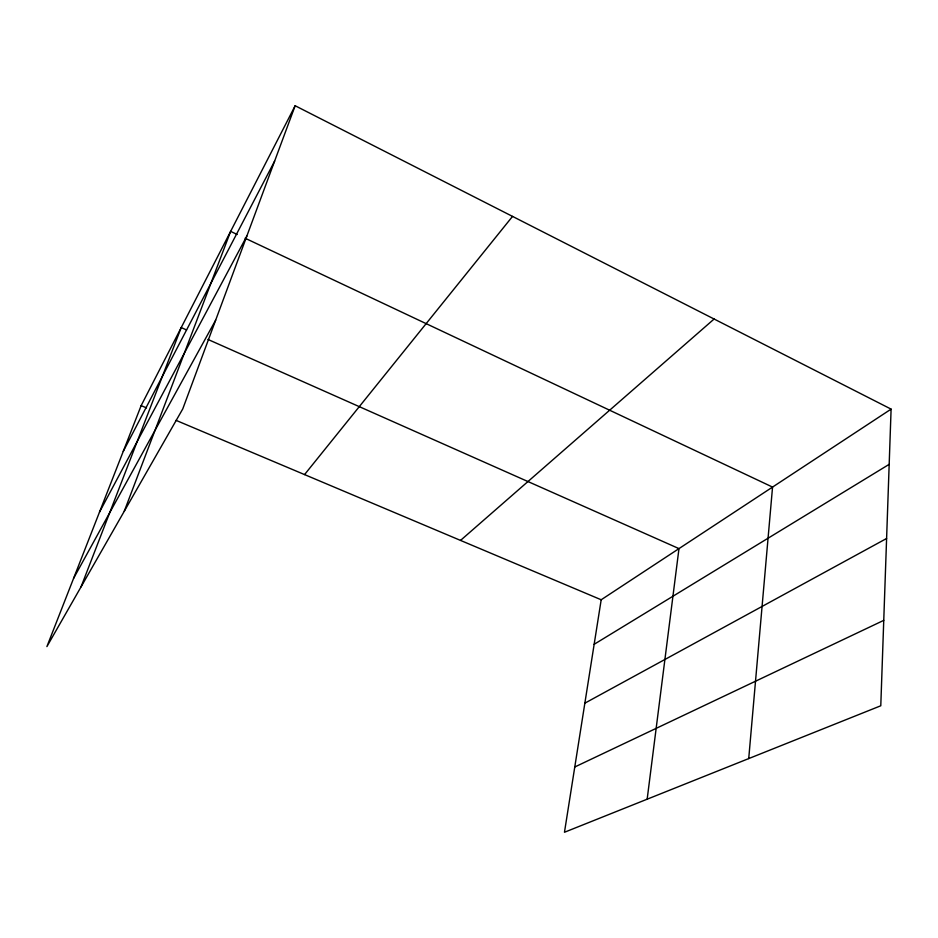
<?xml version="1.0" encoding="UTF-8"?>
<svg xmlns="http://www.w3.org/2000/svg" width="938" height="938" viewBox="0 0 938 938"><rect width="100%" height="100%" fill="white"/><g stroke="black" fill="none" stroke-linecap="round" stroke-linejoin="round"><path stroke-width="1.41" d="M891.1 409.12L880.782 705.775L564.465 832.264L601.188 599.769L891.1 409.12L295.153 105.736L141.146 405.626L46.9 646.599L182.769 408.898L295.153 105.736M748.723 758.584L772.549 487.08L245.111 238.217M647.161 799.199L678.983 548.613L207.966 339.45M124.285 511.21L230.631 231.381L237.208 234.488M81.055 586.848L181.222 327.573L186.568 329.953M123.265 451.342L274.635 161.09M99.51 512.078L246.8 236.165M73.586 578.359L215.67 320.128M304.557 474.581L512.535 216.397M460.535 540.405L714.111 319.014M594.153 644.3L889.177 464.345M584.855 703.172L886.598 538.482M574.771 766.991L883.76 620.358M141.146 405.626L146.516 407.889M176.063 420.365L601.188 599.769"/></g></svg>
